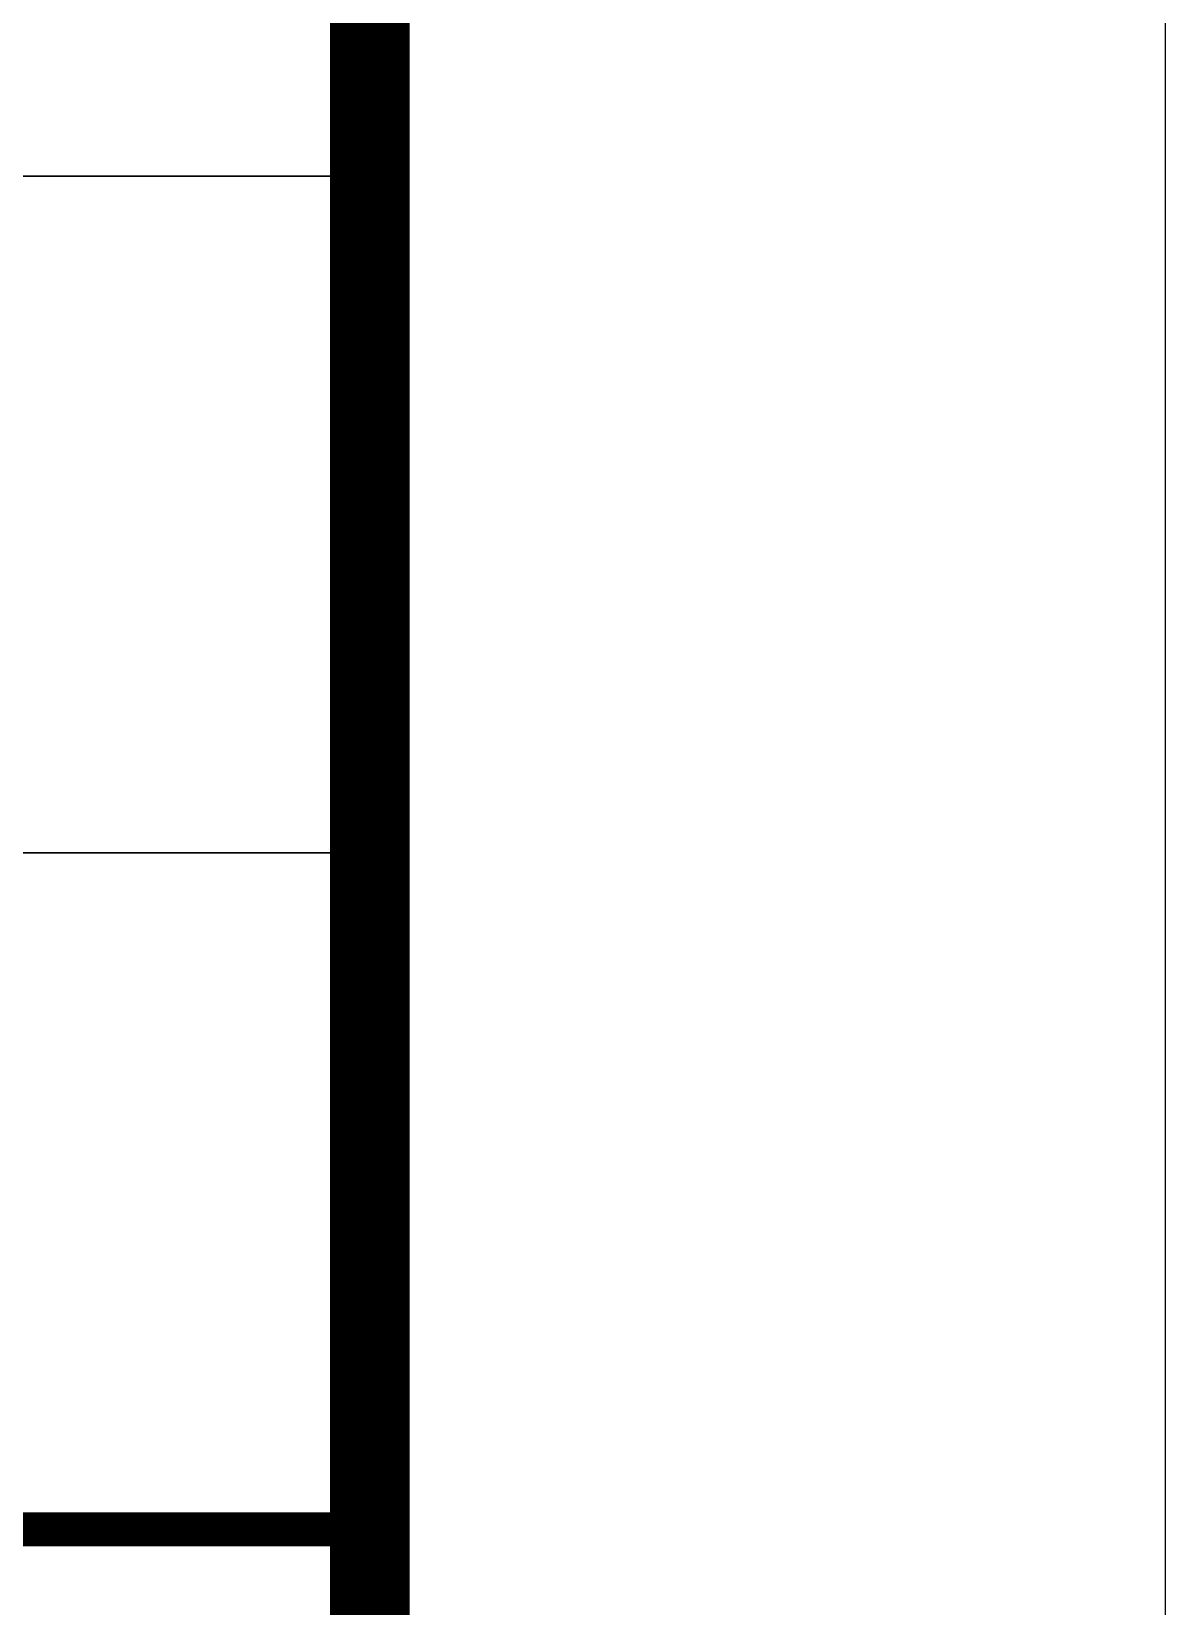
# Model space of a CAD drawing. Extents: x 3757684 to 3906284, y -130571 to 413559.
# Drawn here: x 3903433 to 3906284, y 205455 to 209412 of the extents above; entities that cross this region are included whole.
import ezdxf

# ---------------------------------------------------------------- set-up
doc = ezdxf.new("R2010")
doc.units = 0
doc.header["$LTSCALE"] = 1000
doc.header["$MEASUREMENT"] = 0
doc.layers.get('0').update_dxf_attribs({"color": 4, "linetype": 'CONTINUOUS'})
doc.layers.add('PUB_TITLE', color=4, linetype='CONTINUOUS')

# ---------------------------------------------------------------- blocks, each defined once
blk = doc.blocks.new('A$C6CA8367D')
at = {"layer": 'PUB_TITLE'}
for p, q in [((190.1, 11472.5), (5800.1, 11472.1)), ((190.4, 11472.2), (5800.4, 11472.2)), ((190.6, 11471.9), (5800.6, 11472.2)), ((190.1, 10622.5), (5800.1, 10622.1)), ((190.4, 10622.2), (5800.4, 10622.2)), ((190.7, 10621.9), (5800.7, 10622.2)), ((190, 9772.5), (5800, 9772.1))]:
    blk.add_line(p, q, dxfattribs=at)
at = {"layer": 'PUB_TITLE', "lineweight": 40, "const_width": 42.5, "elevation": 0}
blk.add_lwpolyline([(190, 9772.5), (5800, 9772.1)], dxfattribs=at)

msp = doc.modelspace()

# ---------------------------------------------------------------- linework, layer by layer
at = {"layer": 'PUB_TITLE', "elevation": 0}
msp.add_lwpolyline([(3757684, 184104.3), (3906284, 184104.3), (3906284, 268104.3), (3757684, 268104.3)], close=True, dxfattribs=at)
at = {"layer": 'PUB_TITLE', "const_width": 200, "elevation": 0}
msp.add_lwpolyline([(3762684, 186104.3), (3904284, 186104.3), (3904284, 266104.3), (3762684, 266104.3)], close=True, dxfattribs=at)

# ---------------------------------------------------------------- block references
at = {"xscale": 2, "yscale": 2, "zscale": 2}
msp.add_blockref('A$C6CA8367D', (3892680.3, 186104.3, 0), dxfattribs=at)

doc.saveas('drawing.dxf')
